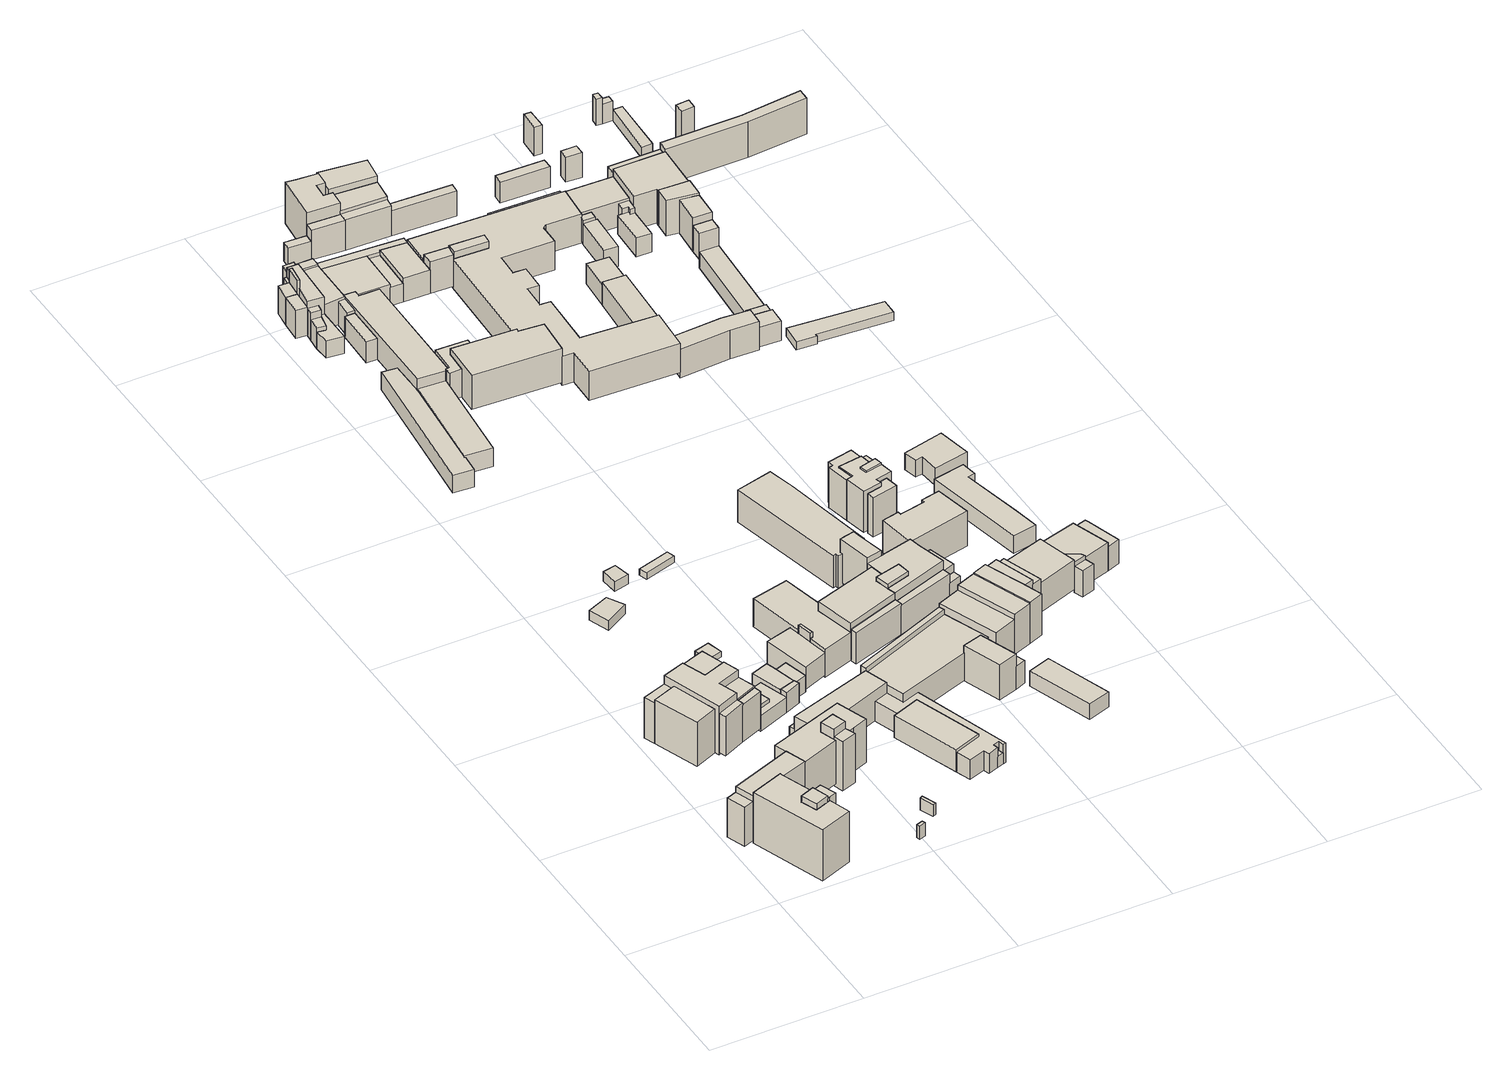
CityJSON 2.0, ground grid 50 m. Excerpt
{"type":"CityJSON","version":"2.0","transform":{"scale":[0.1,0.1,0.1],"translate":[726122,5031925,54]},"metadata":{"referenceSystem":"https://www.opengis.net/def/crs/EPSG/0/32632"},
"CityObjects":{
"building1":{"type":"Building","attributes":{"Building_category":"01","End Use":"Residential","Envelope":"1971-1980","Heating System":"Traditional Gas Boiler, Centralized, High Temp Radiator","Cooling System":"A-A split"},"geometry":[{"type":"MultiSurface","lod":"1","boundaries":[[[0,1,2,3]],[[4,0,3,5]],[[6,4,5,7]],[[1,6,7,2]],[[1,0,4,6]],[[2,7,5,3]],[[8,9,10,11]],[[12,8,11,13]],[[14,12,13,15]],[[16,14,15,17]],[[18,16,17,19]],[[20,18,19,21]],[[9,20,21,10]],[[9,8,12,14,16,18,20]],[[10,21,19,17,15,13,11]],[[22,23,24,25]],[[26,22,25,27]],[[28,26,27,29]],[[30,28,29,31]],[[32,30,31,33]],[[34,32,33,35]],[[36,34,35,37]],[[23,36,37,24]],[[23,22,26,28,30,32,34,36]],[[24,37,35,33,31,29,27,25]],[[38,39,40,41]],[[42,38,41,43]],[[44,42,43,45]],[[39,44,45,40]],[[39,38,42,44]],[[40,45,43,41]],[[46,47,45,43]],[[48,46,43,49]],[[50,48,49,51]],[[47,50,51,45]],[[47,46,48,50]],[[45,51,49,43]],[[52,53,54,55]],[[56,52,55,57]],[[58,56,57,59]],[[53,58,59,54]],[[53,52,56,58]],[[54,59,57,55]],[[60,61,62,63]],[[64,60,63,65]],[[66,64,65,67]],[[61,66,67,62]],[[61,60,64,66]],[[62,67,65,63]],[[68,69,70,71]],[[72,68,71,73]],[[74,72,73,43]],[[75,74,43,41]],[[69,75,41,70]],[[69,68,72,74,75]],[[70,41,43,73,71]],[[76,77,63,29]],[[78,76,29,79]],[[80,78,79,65]],[[77,80,65,63]],[[77,76,78,80]],[[63,65,79,29]]]}]},
"building2":{"type":"Building","attributes":{"Building_category":"01","End Use":"Residential","Envelope":"1971-1980","Heating System":"Condensing Gas Boiler, Centralized, Low Temp Radiator","Cooling System":"A-A split"},"geometry":[{"type":"MultiSurface","lod":"1","boundaries":[[[81,82,83,84]],[[85,81,84,86]],[[87,85,86,88]],[[82,87,88,83]],[[82,81,85,87]],[[83,88,86,84]]]}]},
"building3":{"type":"Building","attributes":{"Building_category":"01","End Use":"Residential","Envelope":"1971-1980","Heating System":"Oil Boiler, Centralized, High Temp Radiator","Cooling System":"A-A split"},"geometry":[{"type":"MultiSurface","lod":"1","boundaries":[[[89,90,91,92]],[[93,89,92,94]],[[95,93,94,96]],[[90,95,96,91]],[[90,89,93,95]],[[91,96,94,92]]]}]},
"building4":{"type":"Building","attributes":{"Building_category":"01","End Use":"Residential","Envelope":"1971-1980","Heating System":"Traditional Gas Boiler, Centralized, High Temp Radiator","Cooling System":"A-A split"},"geometry":[{"type":"MultiSurface","lod":"1","boundaries":[[[97,98,99,100]],[[101,97,100,102]],[[103,101,102,104]],[[98,103,104,99]],[[98,97,101,103]],[[99,104,102,100]],[[105,106,107,108]],[[109,105,108,110]],[[111,109,110,112]],[[113,111,112,114]],[[115,113,114,116]],[[117,115,116,118]],[[119,117,118,120]],[[121,119,120,122]],[[106,121,122,107]],[[106,105,109,111,113,115,117,119,121]],[[107,122,120,118,116,114,112,110,108]],[[123,124,114,125]],[[126,123,125,127]],[[128,126,127,129]],[[124,128,129,114]],[[124,123,126,128]],[[114,129,127,125]],[[130,131,132,133]],[[134,130,133,135]],[[136,134,135,137]],[[138,136,137,139]],[[140,138,139,141]],[[142,140,141,143]],[[144,142,143,145]],[[146,144,145,147]],[[131,146,147,132]],[[131,130,134,136,138,140,142,144,146]],[[132,147,145,143,141,139,137,135,133]],[[148,149,150,151]],[[152,148,151,153]],[[154,152,153,155]],[[149,154,155,150]],[[149,148,152,154]],[[150,155,153,151]],[[156,157,104,102]],[[158,156,102,159]],[[160,158,159,161]],[[157,160,161,104]],[[157,156,158,160]],[[104,161,159,102]],[[162,163,164,99]],[[165,162,99,104]],[[166,165,104,167]],[[163,166,167,164]],[[163,162,165,166]],[[164,167,104,99]],[[168,169,170,120]],[[171,168,120,118]],[[172,171,118,173]],[[169,172,173,170]],[[169,168,171,172]],[[170,173,118,120]],[[174,175,129,127]],[[176,174,127,177]],[[178,176,177,179]],[[175,178,179,129]],[[175,174,176,178]],[[129,179,177,127]],[[180,181,182,183]],[[184,180,183,185]],[[186,184,185,187]],[[181,186,187,182]],[[181,180,184,186]],[[182,187,185,183]],[[188,189,190,191]],[[192,188,191,193]],[[194,192,193,195]],[[189,194,195,190]],[[189,188,192,194]],[[190,195,193,191]],[[196,197,198,199]],[[200,196,199,201]],[[202,200,201,203]],[[204,202,203,205]],[[197,204,205,198]],[[197,196,200,202,204]],[[198,205,203,201,199]],[[206,207,205,203]],[[208,206,203,209]],[[210,208,209,211]],[[207,210,211,205]],[[207,206,208,210]],[[205,211,209,203]],[[212,213,214,104]],[[215,212,104,161]],[[216,215,161,217]],[[213,216,217,214]],[[213,212,215,216]],[[214,217,161,104]],[[218,219,220,221]],[[222,218,221,223]],[[224,222,223,225]],[[226,224,225,227]],[[219,226,227,220]],[[219,218,222,224,226]],[[220,227,225,223,221]],[[228,229,230,164]],[[231,228,164,232]],[[233,231,232,234]],[[235,233,234,236]],[[229,235,236,230]],[[229,228,231,233,235]],[[230,236,234,232,164]],[[237,238,234,232]],[[239,237,232,240]],[[241,239,240,242]],[[238,241,242,234]],[[238,237,239,241]],[[234,242,240,232]],[[243,244,245,246]],[[247,243,246,248]],[[249,247,248,250]],[[244,249,250,245]],[[244,243,247,249]],[[245,250,248,246]],[[251,252,253,254]],[[255,251,254,256]],[[257,255,256,258]],[[252,257,258,253]],[[252,251,255,257]],[[253,258,256,254]],[[259,260,261,167]],[[262,259,167,214]],[[263,262,214,264]],[[265,263,264,266]],[[267,265,266,256]],[[268,267,256,254]],[[269,268,254,253]],[[270,269,253,271]],[[272,270,271,273]],[[274,272,273,275]],[[276,274,275,155]],[[277,276,155,153]],[[278,277,153,151]],[[279,278,151,150]],[[280,279,150,281]],[[260,280,281,261]],[[260,259,262,263,265,267,268,269,270,272,274,276,277,278,279,280]],[[261,281,150,151,153,155,275,273,271,253,254,256,266,264,214,167]]]}]},
"building5":{"type":"Building","attributes":{"Building_category":"100204","End Use":"Residential","Envelope":"1971-1980","Heating System":"Condensing Gas Boiler, Centralized, Low Temp Radiator","Cooling System":"A-A split"},"geometry":[{"type":"MultiSurface","lod":"1","boundaries":[[[282,283,284,285]],[[286,282,285,287]],[[288,286,287,289]],[[283,288,289,284]],[[283,282,286,288]],[[284,289,287,285]]]}]},
"building6":{"type":"Building","attributes":{"Building_category":"01","End Use":"Residential","Envelope":"1971-1980","Heating System":"Condensing Gas Boiler, Centralized, Low Temp Radiator","Cooling System":"A-A split"},"geometry":[{"type":"MultiSurface","lod":"1","boundaries":[[[290,291,292,293]],[[294,290,293,295]],[[296,294,295,3]],[[291,296,3,292]],[[291,290,294,296]],[[292,3,295,293]],[[297,298,7,299]],[[300,297,299,10]],[[301,300,10,21]],[[302,301,21,19]],[[303,302,19,304]],[[298,303,304,7]],[[298,297,300,301,302,303]],[[7,304,19,21,10,299]],[[305,306,307,308]],[[309,305,308,310]],[[311,309,310,312]],[[313,311,312,314]],[[315,313,314,316]],[[317,315,316,318]],[[319,317,318,320]],[[321,319,320,322]],[[323,321,322,324]],[[306,323,324,307]],[[306,305,309,311,313,315,317,319,321,323]],[[307,324,322,320,318,316,314,312,310,308]],[[325,326,327,328]],[[329,325,328,330]],[[331,329,330,332]],[[333,331,332,334]],[[326,333,334,327]],[[326,325,329,331,333]],[[327,334,332,330,328]],[[335,336,295,337]],[[338,335,337,339]],[[340,338,339,5]],[[341,340,5,3]],[[336,341,3,295]],[[336,335,338,340,341]],[[295,3,5,339,337]]]}]},
"building7":{"type":"Building","attributes":{"Building_category":"01","End Use":"Residential","Envelope":"2000-2005","Heating System":"Traditional Gas Boiler, Centralized, High Temp Radiator","Cooling System":"A-A split"},"geometry":[{"type":"MultiSurface","lod":"1","boundaries":[[[342,343,344,345]],[[346,342,345,347]],[[348,346,347,349]],[[343,348,349,344]],[[343,342,346,348]],[[344,349,347,345]]]}]},
"building8":{"type":"Building","attributes":{"Building_category":"01","End Use":"Residential","Envelope":"1971-1980","Heating System":"Condensing Gas Boiler, Centralized, Low Temp Radiator","Cooling System":"A-A split"},"geometry":[{"type":"MultiSurface","lod":"1","boundaries":[[[350,351,352,353]],[[354,350,353,355]],[[356,354,355,357]],[[351,356,357,352]],[[351,350,354,356]],[[352,357,355,353]],[[358,359,360,361]],[[362,358,361,363]],[[364,362,363,365]],[[359,364,365,360]],[[359,358,362,364]],[[360,365,363,361]],[[366,362,363,367]],[[368,366,367,369]],[[364,368,369,365]],[[364,362,366,368]],[[365,369,367,363]],[[370,371,372,355]],[[373,370,355,374]],[[375,373,374,360]],[[371,375,360,372]],[[371,370,373,375]],[[372,360,374,355]],[[376,377,372,360]],[[378,376,360,365]],[[379,378,365,380]],[[377,379,380,372]],[[377,376,378,379]],[[372,380,365,360]],[[381,382,357,355]],[[383,381,355,369]],[[384,383,369,385]],[[382,384,385,357]],[[382,381,383,384]],[[357,385,369,355]],[[386,387,388,369]],[[389,386,369,390]],[[391,389,390,392]],[[387,391,392,388]],[[387,386,389,391]],[[388,392,390,369]],[[393,394,385,388]],[[395,393,388,396]],[[397,395,396,398]],[[399,397,398,400]],[[401,399,400,402]],[[394,401,402,385]],[[394,393,395,397,399,401]],[[385,402,400,398,396,388]],[[403,404,392,390]],[[405,403,390,398]],[[406,405,398,396]],[[404,406,396,392]],[[404,403,405,406]],[[392,396,398,390]]]}]},
"building9":{"type":"Building","attributes":{"Building_category":"0303","End Use":"Services","Envelope":"2005-2010","Heating System":"Condensing Gas Boiler, Centralized, Fan coil","Cooling System":"A-W chiller, Centralized, Fan coil"},"geometry":[{"type":"MultiSurface","lod":"1","boundaries":[[[407,408,409,352]],[[410,407,352,357]],[[411,410,357,412]],[[408,411,412,409]],[[408,407,410,411]],[[409,412,357,352]],[[413,414,415,409]],[[416,413,409,412]],[[417,416,412,418]],[[414,417,418,415]],[[414,413,416,417]],[[415,418,412,409]],[[419,420,421,422]],[[423,419,422,424]],[[425,423,424,426]],[[420,425,426,421]],[[420,419,423,425]],[[421,426,424,422]],[[427,428,429,430]],[[431,427,430,421]],[[432,431,421,426]],[[433,432,426,434]],[[428,433,434,429]],[[428,427,431,432,433]],[[429,434,426,421,430]],[[435,436,437,438]],[[439,435,438,440]],[[441,439,440,442]],[[443,441,442,444]],[[445,443,444,446]],[[436,445,446,437]],[[436,435,439,441,443,445]],[[437,446,444,442,440,438]],[[447,448,449,450]],[[451,447,450,452]],[[453,451,452,454]],[[455,453,454,456]],[[448,455,456,449]],[[448,447,451,453,455]],[[449,456,454,452,450]],[[457,458,459,460]],[[461,457,460,462]],[[463,461,462,464]],[[465,463,464,466]],[[458,465,466,459]],[[458,457,461,463,465]],[[459,466,464,462,460]],[[467,468,469,470]],[[471,467,470,472]],[[473,471,472,474]],[[475,473,474,462]],[[468,475,462,469]],[[468,467,471,473,475]],[[469,462,474,472,470]],[[476,477,478,479]],[[480,476,479,481]],[[482,480,481,442]],[[483,482,442,484]],[[485,483,484,486]],[[487,485,486,488]],[[489,487,488,490]],[[477,489,490,478]],[[477,476,480,482,483,485,487,489]],[[478,490,488,486,484,442,481,479]]]}]},
"building10":{"type":"Building","attributes":{"Building_category":"01","End Use":"Residential","Envelope":"1981-1990","Heating System":"Traditional Gas Boiler, Centralized, High Temp Radiator","Cooling System":"A-A split"},"geometry":[{"type":"MultiSurface","lod":"1","boundaries":[[[491,492,412,357]],[[493,491,357,385]],[[494,493,385,495]],[[492,494,495,412]],[[492,491,493,494]],[[412,495,385,357]],[[496,497,422,412]],[[498,496,412,438]],[[499,498,438,424]],[[497,499,424,422]],[[497,496,498,499]],[[422,424,438,412]],[[500,501,456,495]],[[502,500,495,503]],[[504,502,503,449]],[[501,504,449,456]],[[501,500,502,504]],[[456,449,503,495]]]}]},
"building11":{"type":"Building","attributes":{"Building_category":"01","End Use":"Residential","Envelope":"1971-1980","Heating System":"Traditional Gas Boiler, Centralized, High Temp Radiator","Cooling System":"A-A split"},"geometry":[{"type":"MultiSurface","lod":"1","boundaries":[[[505,506,507,508]],[[509,505,508,510]],[[511,509,510,512]],[[506,511,512,507]],[[506,505,509,511]],[[507,512,510,508]]]}]},
"building12":{"type":"Building","attributes":{"Building_category":"01","End Use":"Residential","Envelope":"1981-1990","Heating System":"Condensing Gas Boiler, Centralized, Low Temp Radiator","Cooling System":"A-A split"},"geometry":[{"type":"MultiSurface","lod":"1","boundaries":[[[513,514,515,516]],[[517,513,516,518]],[[519,517,518,520]],[[514,519,520,515]],[[514,513,517,519]],[[515,520,518,516]],[[521,522,520,518]],[[523,521,518,524]],[[525,523,524,526]],[[522,525,526,520]],[[522,521,523,525]],[[520,526,524,518]],[[527,528,526,524]],[[529,527,524,322]],[[530,529,322,531]],[[528,530,531,526]],[[528,527,529,530]],[[526,531,322,524]],[[532,533,534,535]],[[536,532,535,537]],[[538,536,537,539]],[[540,538,539,541]],[[542,540,541,543]],[[544,542,543,545]],[[546,544,545,547]],[[533,546,547,534]],[[533,532,536,538,540,542,544,546]],[[534,547,545,543,541,539,537,535]],[[548,549,550,551]],[[552,548,551,553]],[[554,552,553,555]],[[549,554,555,550]],[[549,548,552,554]],[[550,555,553,551]],[[556,557,558,559]],[[560,556,559,561]],[[562,560,561,563]],[[557,562,563,558]],[[557,556,560,562]],[[558,563,561,559]],[[564,565,553,566]],[[567,564,566,568]],[[569,567,568,570]],[[571,569,570,555]],[[565,571,555,553]],[[565,564,567,569,571]],[[553,555,570,568,566]],[[572,573,574,547]],[[575,572,547,570]],[[576,575,570,577]],[[578,576,577,579]],[[580,578,579,581]],[[582,580,581,583]],[[584,582,583,524]],[[585,584,524,518]],[[573,585,518,574]],[[573,572,575,576,578,580,582,584,585]],[[574,518,524,583,581,579,577,570,547]],[[586,587,577,588]],[[589,586,588,324]],[[590,589,324,322]],[[591,590,322,524]],[[592,591,524,593]],[[587,592,593,577]],[[587,586,589,590,591,592]],[[577,593,524,322,324,588]],[[594,595,581,579]],[[596,594,579,593]],[[597,596,593,583]],[[595,597,583,581]],[[595,594,596,597]],[[581,583,593,579]],[[598,599,600,601]],[[602,598,601,603]],[[604,602,603,327]],[[599,604,327,600]],[[599,598,602,604]],[[600,327,603,601]],[[605,606,563,561]],[[607,605,561,608]],[[609,607,608,610]],[[611,609,610,612]],[[613,611,612,614]],[[615,613,614,616]],[[617,615,616,618]],[[619,617,618,620]],[[621,619,620,622]],[[623,621,622,624]],[[625,623,624,626]],[[627,625,626,628]],[[606,627,628,563]],[[606,605,607,609,611,613,615,617,619,621,623,625,627]],[[563,628,626,624,622,620,618,616,614,612,610,608,561]]]}]},
"building13":{"type":"Building","attributes":{"Building_category":"01","End Use":"Residential","Envelope":"1945-1960","Heating System":"Traditional Gas Boiler, Centralized, High Temp Radiator","Cooling System":"A-A split"},"geometry":[{"type":"MultiSurface","lod":"1","boundaries":[[[629,630,631,632]],[[633,629,632,634]],[[635,633,634,636]],[[637,635,636,638]],[[630,637,638,631]],[[630,629,633,635,637]],[[631,638,636,634,632]],[[639,640,636,634]],[[641,639,634,642]],[[643,641,642,644]],[[640,643,644,636]],[[640,639,641,643]],[[636,644,642,634]],[[645,646,644,642]],[[647,645,642,100]],[[648,647,100,230]],[[646,648,230,644]],[[646,645,647,648]],[[644,230,100,642]]]}]},
"building14":{"type":"Building","attributes":{"Building_category":"01","End Use":"Residential","Envelope":"1971-1980","Heating System":"Traditional Gas Boiler, Centralized, High Temp Radiator","Cooling System":"A-A split"},"geometry":[{"type":"MultiSurface","lod":"1","boundaries":[[[649,650,516,651]],[[652,649,651,574]],[[653,652,574,518]],[[650,653,518,516]],[[650,649,652,653]],[[516,518,574,651]]]}]},
"building15":{"type":"Building","attributes":{"Building_category":"01","End Use":"Residential","Envelope":"1945-1960","Heating System":"Condensing Gas Boiler, Centralized, Low Temp Radiator","Cooling System":"A-A split"},"geometry":[{"type":"MultiSurface","lod":"1","boundaries":[[[654,655,656,657]],[[658,654,657,659]],[[660,658,659,661]],[[655,660,661,656]],[[655,654,658,660]],[[656,661,659,657]]]}]},
"building16":{"type":"Building","attributes":{"Building_category":"01","End Use":"Residential","Envelope":"1971-1980","Heating System":"Condensing Gas Boiler, Centralized, Low Temp Radiator","Cooling System":"A-A split"},"geometry":[{"type":"MultiSurface","lod":"1","boundaries":[[[662,663,507,512]],[[664,662,512,665]],[[666,664,665,659]],[[663,666,659,507]],[[663,662,664,666]],[[507,659,665,512]],[[667,668,661,659]],[[669,667,659,665]],[[670,669,665,671]],[[668,670,671,661]],[[668,667,669,670]],[[661,671,665,659]],[[672,673,674,661]],[[675,672,661,671]],[[676,675,671,677]],[[673,676,677,674]],[[673,672,675,676]],[[674,677,671,661]],[[678,679,680,681]],[[682,678,681,657]],[[683,682,657,656]],[[679,683,656,680]],[[679,678,682,683]],[[680,656,657,681]],[[684,685,686,687]],[[688,684,687,507]],[[689,688,507,659]],[[690,689,659,691]],[[692,690,691,693]],[[694,692,693,695]],[[696,694,695,697]],[[698,696,697,699]],[[685,698,699,686]],[[685,684,688,689,690,692,694,696,698]],[[686,699,697,695,693,691,659,507,687]]]}]},
"building17":{"type":"Building","attributes":{"Building_category":"01","End Use":"Residential","Envelope":"1981-1990","Heating System":"Condensing Gas Boiler, Centralized, Low Temp Radiator","Cooling System":"A-A split"},"geometry":[{"type":"MultiSurface","lod":"1","boundaries":[[[700,701,702,703]],[[704,700,703,705]],[[706,704,705,707]],[[701,706,707,702]],[[701,700,704,706]],[[702,707,705,703]],[[708,709,707,705]],[[710,708,705,632]],[[711,710,632,631]],[[709,711,631,707]],[[709,708,710,711]],[[707,631,632,705]]]}]},
"building18":{"type":"Building","attributes":{"Building_category":"01","End Use":"Residential","Envelope":"1971-1980","Heating System":"Traditional Gas Boiler, Centralized, High Temp Radiator","Cooling System":"A-A split"},"geometry":[{"type":"MultiSurface","lod":"1","boundaries":[[[712,713,714,715]],[[716,712,715,717]],[[718,716,717,719]],[[713,718,719,714]],[[713,712,716,718]],[[714,719,717,715]],[[720,721,722,723]],[[724,720,723,725]],[[726,724,725,727]],[[728,726,727,729]],[[730,728,729,731]],[[721,730,731,722]],[[721,720,724,726,728,730]],[[722,731,729,727,725,723]],[[732,733,734,735]],[[736,732,735,737]],[[738,736,737,739]],[[740,738,739,741]],[[742,740,741,743]],[[744,742,743,745]],[[746,744,745,747]],[[733,746,747,734]],[[733,732,736,738,740,742,744,746]],[[734,747,745,743,741,739,737,735]],[[748,749,715,750]],[[751,748,750,734]],[[752,751,734,753]],[[749,752,753,715]],[[749,748,751,752]],[[715,753,734,750]],[[754,755,753,734]],[[756,754,734,747]],[[757,756,747,745]],[[758,757,745,743]],[[759,758,743,760]],[[761,759,760,762]],[[763,761,762,764]],[[765,763,764,766]],[[767,765,766,714]],[[768,767,714,719]],[[769,768,719,717]],[[755,769,717,753]],[[755,754,756,757,758,759,761,763,765,767,768,769]],[[753,717,719,714,766,764,762,760,743,745,747,734]]]}]},
"building19":{"type":"Building","attributes":{"Building_category":"01","End Use":"Residential","Envelope":"1971-1980","Heating System":"Condensing Gas Boiler, Centralized, Low Temp Radiator","Cooling System":"A-A split"},"geometry":[{"type":"MultiSurface","lod":"1","boundaries":[[[770,771,772,773]],[[774,770,773,775]],[[776,774,775,777]],[[771,776,777,772]],[[771,770,774,776]],[[772,777,775,773]],[[778,779,780,781]],[[782,778,781,783]],[[784,782,783,785]],[[779,784,785,780]],[[779,778,782,784]],[[780,785,783,781]],[[786,787,788,789]],[[790,786,789,791]],[[792,790,791,793]],[[794,792,793,795]],[[796,794,795,797]],[[798,796,797,799]],[[800,798,799,801]],[[802,800,801,803]],[[804,802,803,805]],[[806,804,805,807]],[[808,806,807,809]],[[810,808,809,811]],[[812,810,811,813]],[[814,812,813,815]],[[816,814,815,817]],[[818,816,817,819]],[[820,818,819,821]],[[822,820,821,823]],[[824,822,823,825]],[[826,824,825,827]],[[828,826,827,829]],[[830,828,829,831]],[[832,830,831,833]],[[834,832,833,835]],[[836,834,835,837]],[[787,836,837,788]],[[787,786,790,792,794,796,798,800,802,804,806,808,810,812,814,816,818,820,822,824,826,828,830,832,834,836]],[[788,837,835,833,831,829,827,825,823,821,819,817,815,813,811,809,807,805,803,801,799,797,795,793,791,789]],[[838,839,840,777]],[[841,838,777,781]],[[842,841,781,843]],[[839,842,843,840]],[[839,838,841,842]],[[840,843,781,777]],[[844,845,478,490]],[[846,844,490,847]],[[848,846,847,849]],[[850,848,849,851]],[[852,850,851,853]],[[854,852,853,855]],[[845,854,855,478]],[[845,844,846,848,850,852,854]],[[478,855,853,851,849,847,490]],[[856,857,858,429]],[[859,856,429,434]],[[860,859,434,861]],[[857,860,861,858]],[[857,856,859,860]],[[858,861,434,429]],[[862,863,864,865]],[[866,862,865,867]],[[868,866,867,858]],[[863,868,858,864]],[[863,862,866,868]],[[864,858,867,865]],[[869,870,871,872]],[[873,869,872,874]],[[875,873,874,876]],[[877,875,876,878]],[[879,877,878,880]],[[870,879,880,871]],[[870,869,873,875,877,879]],[[871,880,878,876,874,872]]]}]},
"building20":{"type":"Building","attributes":{"Building_category":"01","End Use":"Residential","Envelope":"1971-1980","Heating System":"Condensing Gas Boiler, Centralized, Low Temp Radiator","Cooling System":"A-A split"},"geometry":[{"type":"MultiSurface","lod":"1","boundaries":[[[881,882,883,884]],[[885,881,884,703]],[[886,885,703,702]],[[887,886,702,888]],[[882,887,888,883]],[[882,881,885,886,887]],[[883,888,702,703,884]],[[889,890,891,892]],[[893,889,892,883]],[[894,893,883,888]],[[890,894,888,891]],[[890,889,893,894]],[[891,888,883,892]]]}]},
"building21":{"type":"Building","attributes":{"Building_category":"01","End Use":"Residential","Envelope":"1971-1980","Heating System":"Traditional Gas Boiler, Centralized, High Temp Radiator","Cooling System":"A-A split"},"geometry":[{"type":"MultiSurface","lod":"1","boundaries":[[[895,896,897,898]],[[899,895,898,900]],[[901,899,900,902]],[[896,901,902,897]],[[896,895,899,901]],[[897,902,900,898]],[[903,904,902,900]],[[905,903,900,906]],[[907,905,906,908]],[[904,907,908,902]],[[904,903,905,907]],[[902,908,906,900]]]}]},
"building22":{"type":"Building","attributes":{"Building_category":"01","End Use":"Residential","Envelope":"1945-1960","Heating System":"Traditional Gas Boiler, Centralized, High Temp Radiator","Cooling System":"A-A split"},"geometry":[{"type":"MultiSurface","lod":"1","boundaries":[[[909,910,911,912]],[[913,909,912,914]],[[915,913,914,916]],[[917,915,916,918]],[[919,917,918,920]],[[921,919,920,922]],[[910,921,922,911]],[[910,909,913,915,917,919,921]],[[911,922,920,918,916,914,912]]]}]},
"building23":{"type":"Building","attributes":{"Building_category":"01","End Use":"Services","Envelope":"2005-2010","Heating System":"Condensing Gas Boiler, Centralized, Fan coil","Cooling System":"A-W chiller, Centralized, Fan coil"},"geometry":[{"type":"MultiSurface","lod":"1","boundaries":[[[923,924,925,926]],[[927,923,926,928]],[[929,927,928,930]],[[931,929,930,932]],[[933,931,932,934]],[[924,933,934,925]],[[924,923,927,929,931,933]],[[925,934,932,930,928,926]],[[935,936,937,938]],[[939,935,938,940]],[[941,939,940,934]],[[936,941,934,937]],[[936,935,939,941]],[[937,934,940,938]],[[942,943,944,945]],[[946,942,945,926]],[[947,946,926,925]],[[948,947,925,949]],[[943,948,949,944]],[[943,942,946,947,948]],[[944,949,925,926,945]]]}]},
"building24":{"type":"Building","attributes":{"Building_category":"01","End Use":"Residential","Envelope":"1981-1990","Heating System":"Condensing Gas Boiler, Centralized, Low Temp Radiator","Cooling System":"A-A split"},"geometry":[{"type":"MultiSurface","lod":"1","boundaries":[[[950,951,952,953]],[[954,950,953,955]],[[956,954,955,957]],[[958,956,957,959]],[[960,958,959,961]],[[951,960,961,952]],[[951,950,954,956,958,960]],[[952,961,959,957,955,953]]]}]},
"building25":{"type":"Building","attributes":{"Building_category":"01","End Use":"Residential","Envelope":"2000-2005","Heating System":"Condensing Gas Boiler, Centralized, Low Temp Radiator","Cooling System":"A-A split"},"geometry":[{"type":"MultiSurface","lod":"1","boundaries":[[[962,963,964,965]],[[966,962,965,967]],[[968,966,967,969]],[[963,968,969,964]],[[963,962,966,968]],[[964,969,967,965]]]}]},
"building26":{"type":"Building","attributes":{"Building_category":"01","End Use":"Residential","Envelope":"1945-1960","Heating System":"Traditional Gas Boiler, Centralized, High Temp Radiator","Cooling System":"A-A split"},"geometry":[{"type":"MultiSurface","lod":"1","boundaries":[[[970,971,972,973]],[[974,970,973,975]],[[976,974,975,977]],[[971,976,977,972]],[[971,970,974,976]],[[972,977,975,973]],[[978,979,980,981]],[[982,978,981,983]],[[984,982,983,985]],[[979,984,985,980]],[[979,978,982,984]],[[980,985,983,981]]]}]},
"building27":{"type":"Building","attributes":{"Building_category":"01","End Use":"Residential","Envelope":"1945-1960","Heating System":"Oil Boiler, Centralized, High Temp Radiator","Cooling System":"A-A split"},"geometry":[{"type":"MultiSurface","lod":"1","boundaries":[[[986,987,988,989]],[[990,986,989,991]],[[992,990,991,993]],[[994,992,993,995]],[[996,994,995,997]],[[998,996,997,999]],[[987,998,999,988]],[[987,986,990,992,994,996,998]],[[988,999,997,995,993,991,989]]]}]},
"building28":{"type":"Building","attributes":{"Building_category":"01","End Use":"Residential","Envelope":"1971-1980","Heating System":"Condensing Gas Boiler, Centralized, Low Temp Radiator","Cooling System":"A-A split"},"geometry":[{"type":"MultiSurface","lod":"1","boundaries":[[[1000,1001,1002,1003]],[[1004,1000,1003,1005]],[[1006,1004,1005,840]],[[1001,1006,840,1002]],[[1001,1000,1004,1006]],[[1002,840,1005,1003]],[[1007,1008,1009,1010]],[[1011,1007,1010,1012]],[[1013,1011,1012,1003]],[[1014,1013,1003,1002]],[[1015,1014,1002,1016]],[[1008,1015,1016,1009]],[[1008,1007,1011,1013,1014,1015]],[[1009,1016,1002,1003,1012,1010]],[[1017,1018,1002,840]],[[1019,1017,840,1020]],[[1021,1019,1020,1022]],[[1023,1021,1022,1024]],[[1025,1023,1024,1026]],[[1018,1025,1026,1002]],[[1018,1017,1019,1021,1023,1025]],[[1002,1026,1024,1022,1020,840]],[[1027,1028,843,1029]],[[1030,1027,1029,1031]],[[1032,1030,1031,1033]],[[1034,1032,1033,1035]],[[1036,1034,1035,1037]],[[1028,1036,1037,843]],[[1028,1027,1030,1032,1034,1036]],[[843,1037,1035,1033,1031,1029]],[[1038,1039,785,783]],[[1040,1038,783,1041]],[[1042,1040,1041,1043]],[[1044,1042,1043,1045]],[[1039,1044,1045,785]],[[1039,1038,1040,1042,1044]],[[785,1045,1043,1041,783]],[[1046,1047,1031,1048]],[[1049,1046,1048,1050]],[[1051,1049,1050,1052]],[[1053,1051,1052,1037]],[[1054,1053,1037,1035]],[[1055,1054,1035,1033]],[[1047,1055,1033,1031]],[[1047,1046,1049,1051,1053,1054,1055]],[[1031,1033,1035,1037,1052,1050,1048]],[[1056,1057,1058,1059]],[[1060,1056,1059,1061]],[[1062,1060,1061,1063]],[[1057,1062,1063,1058]],[[1057,1056,1060,1062]],[[1058,1063,1061,1059]],[[1064,1065,1066,1067]],[[1068,1064,1067,1069]],[[1070,1068,1069,1071]],[[1065,1070,1071,1066]],[[1065,1064,1068,1070]],[[1066,1071,1069,1067]],[[1072,1073,1074,1075]],[[1076,1072,1075,1059]],[[1077,1076,1059,1058]],[[1073,1077,1058,1074]],[[1073,1072,1076,1077]],[[1074,1058,1059,1075]],[[1078,1079,1071,1069]],[[1080,1078,1069,1081]],[[1082,1080,1081,1083]],[[1079,1082,1083,1071]],[[1079,1078,1080,1082]],[[1071,1083,1081,1069]],[[1084,1085,1026,1024]],[[1086,1084,1024,1087]],[[1088,1086,1087,1074]],[[1085,1088,1074,1026]],[[1085,1084,1086,1088]],[[1026,1074,1087,1024]],[[1089,1090,1091,1092]],[[1093,1089,1092,1094]],[[1095,1093,1094,1096]],[[1097,1095,1096,1098]],[[1090,1097,1098,1091]],[[1090,1089,1093,1095,1097]],[[1091,1098,1096,1094,1092]]]}]},
"building29":{"type":"Building","attributes":{"Building_category":"01","End Use":"Residential","Envelope":"1971-1980","Heating System":"Condensing Gas Boiler, Centralized, Low Temp Radiator","Cooling System":"A-A split"},"geometry":[{"type":"MultiSurface","lod":"1","boundaries":[[[1099,1100,1101,1102]],[[1103,1099,1102,1104]],[[1105,1103,1104,1106]],[[1100,1105,1106,1101]],[[1100,1099,1103,1105]],[[1101,1106,1104,1102]],[[1107,1108,1109,1110]],[[1111,1107,1110,1112]],[[1113,1111,1112,1114]],[[1108,1113,1114,1109]],[[1108,1107,1111,1113]],[[1109,1114,1112,1110]],[[1115,1116,1117,1109]],[[1118,1115,1109,1114]],[[1119,1118,1114,1120]],[[1116,1119,1120,1117]],[[1116,1115,1118,1119]],[[1117,1120,1114,1109]],[[1121,1122,1123,1124]],[[1125,1121,1124,1120]],[[1126,1125,1120,1127]],[[1122,1126,1127,1123]],[[1122,1121,1125,1126]],[[1123,1127,1120,1124]]]}]}
},
"vertices":[
[471,767,101],[477,750,101],[477,750,30],[471,767,30],[418,750,101],[418,750,30],[425,727,101],[425,727,30],[343,813,97],[345,807,97],[345,807,30],[343,813,30],[303,795,97],[303,795,30],[311,769,97],[311,769,30],[293,763,97],[293,763,30],[311,710,97],[311,710,30],[370,732,97],[370,732,30],[197,794,205],[273,821,205],[273,821,30],[197,794,30],[168,873,205],[168,873,30],[94,847,205],[94,847,30],[162,647,205],[162,647,30],[236,678,205],[236,678,30],[214,741,205],[214,741,30],[291,768,205],[291,768,30],[311,710,174],[318,687,174],[318,687,40],[311,710,40],[236,678,174],[236,678,40],[244,656,174],[244,656,40],[236,678,181],[244,656,181],[162,647,181],[162,647,40],[170,624,181],[170,624,40],[246,900,200],[273,821,200],[273,821,40],[246,900,40],[168,873,200],[168,873,40],[197,794,200],[197,794,40],[106,811,188],[156,663,188],[156,663,30],[106,811,30],[27,782,188],[27,782,30],[82,632,188],[82,632,30],[291,768,180],[293,763,180],[293,763,40],[291,768,40],[214,741,180],[214,741,40],[236,678,180],[311,710,180],[94,847,176],[106,811,176],[14,819,176],[14,819,30],[27,782,176],
[217,1412,55],[248,1357,55],[248,1357,20],[217,1412,20],[145,1382,55],[145,1382,20],[171,1313,55],[171,1313,20],
[371,1093,50],[386,1041,50],[386,1041,30],[371,1093,30],[321,1079,50],[321,1079,30],[336,1027,50],[336,1027,30],
[967,817,145],[974,799,145],[974,799,30],[967,817,30],[642,688,145],[642,688,30],[648,669,145],[648,669,30],[511,416,187],[460,397,187],[460,397,30],[511,416,30],[474,520,187],[474,520,30],[224,434,187],[224,434,30],[264,325,187],[264,325,30],[388,371,187],[388,371,30],[369,426,187],[369,426,30],[417,443,187],[417,443,30],[436,388,187],[436,388,30],[239,393,189],[264,325,189],[239,393,30],[35,318,189],[35,318,30],[57,256,189],[57,256,30],[167,296,202],[168,291,202],[168,291,20],[166,296,20],[57,256,202],[57,256,20],[146,9,202],[146,9,20],[255,49,202],[255,49,20],[231,120,202],[231,120,20],[176,99,202],[176,99,20],[156,152,202],[156,152,20],[211,173,202],[211,173,20],[844,241,69],[849,223,69],[849,223,30],[844,241,30],[823,234,69],[823,234,30],[828,217,69],[828,217,30],[642,688,93],[648,669,93],[362,597,93],[362,597,30],[368,581,93],[368,581,30],[974,799,129],[1033,647,129],[1033,647,30],[648,669,129],[694,531,129],[694,531,30],[417,443,221],[433,397,221],[433,397,30],[369,426,221],[385,379,221],[385,379,30],[35,318,170],[57,256,170],[0,305,170],[0,305,30],[23,244,170],[23,244,30],[550,157,72],[568,111,72],[568,111,30],[550,157,30],[540,152,72],[540,152,30],[557,106,72],[557,106,30],[498,62,67],[501,51,67],[501,51,20],[498,62,20],[476,55,67],[476,55,20],[480,43,67],[480,43,20],[254,129,214],[231,120,214],[231,120,30],[254,129,30],[234,182,214],[234,182,30],[203,170,214],[203,170,30],[222,116,214],[222,116,30],[203,170,224],[222,116,224],[156,152,224],[156,152,30],[176,99,224],[176,99,30],[648,669,137],[674,591,137],[674,591,30],[368,581,137],[401,491,137],[401,491,30],[433,397,196],[436,388,196],[436,388,20],[433,397,20],[385,379,196],[385,379,20],[396,346,196],[396,346,20],[446,363,196],[446,363,20],[1033,647,112],[1044,620,112],[1044,620,30],[1001,634,112],[1001,634,30],[1047,508,112],[1047,508,30],[1082,521,112],[1082,521,30],[1001,634,156],[1047,508,156],[936,615,156],[936,615,30],[982,486,156],[982,486,30],[1162,527,85],[1237,309,85],[1237,309,30],[1162,527,30],[1088,502,85],[1088,502,30],[1163,285,85],[1163,285,30],[805,289,109],[715,256,109],[715,256,30],[805,289,30],[728,513,109],[728,513,30],[636,479,109],[636,479,30],[694,531,101],[752,551,101],[752,551,30],[674,591,101],[625,573,101],[625,573,30],[655,486,101],[655,486,30],[728,513,101],[805,289,101],[715,256,101],[732,205,101],[732,205,30],[786,223,101],[786,223,30],[792,204,101],[792,204,30],[828,217,101],[823,234,101],[844,241,101],[849,223,101],[858,226,101],[858,226,30],
[311,1530,54],[323,1475,54],[323,1475,20],[311,1530,20],[267,1521,54],[267,1521,20],[273,1463,54],[273,1463,20],
[496,863,90],[517,784,90],[517,784,30],[496,863,30],[450,846,90],[450,846,30],[471,767,90],[393,823,85],[425,727,85],[393,823,30],[345,807,85],[370,732,85],[311,710,85],[318,687,85],[318,687,30],[655,1148,131],[691,988,131],[691,988,30],[655,1148,30],[533,1120,131],[533,1120,30],[575,932,131],[575,932,30],[584,933,131],[584,933,30],[595,883,131],[595,883,30],[585,881,131],[585,881,30],[599,816,131],[599,816,30],[700,850,131],[700,850,30],[667,982,131],[667,982,30],[568,966,119],[575,932,119],[575,932,40],[568,966,40],[479,942,119],[479,942,40],[517,784,119],[517,784,40],[599,816,119],[599,816,40],[441,875,99],[450,846,99],[441,875,30],[383,854,99],[383,854,30],[418,750,99],[471,767,99],
[471,1515,53],[479,1488,53],[479,1488,30],[471,1515,30],[364,1484,53],[364,1484,30],[372,1457,53],[372,1457,30],
[99,3104,136],[135,3103,136],[135,3103,30],[99,3104,30],[96,3074,136],[96,3074,30],[133,3073,136],[133,3073,30],[47,3036,130],[82,3034,130],[82,3034,30],[47,3036,30],[41,2979,130],[41,2979,30],[77,2976,130],[77,2976,30],[36,2911,130],[36,2911,30],[72,2908,130],[72,2908,30],[96,3074,117],[91,3033,117],[91,3033,30],[86,3074,117],[86,3074,30],[82,3034,117],[82,3034,179],[91,3033,179],[77,2976,179],[84,2975,179],[84,2975,30],[96,3074,151],[133,3073,151],[72,2908,151],[124,2904,151],[124,2904,30],[72,2908,128],[105,2905,128],[105,2905,30],[69,2883,128],[69,2883,30],[101,2881,128],[101,2881,30],[105,2905,91],[124,2904,91],[93,2835,91],[93,2835,30],[65,2840,91],[65,2840,30],[69,2791,91],[69,2791,30],[124,2785,91],[124,2785,30],[69,2883,105],[101,2881,105],[65,2840,105],[93,2835,105],
[135,3103,127],[196,3102,127],[196,3102,30],[133,3073,127],[196,3072,127],[196,3072,30],[196,3102,106],[481,3084,106],[481,3084,30],[196,3072,106],[479,3053,106],[479,3053,30],[348,3062,96],[389,3059,96],[389,3059,30],[348,3062,30],[344,2914,96],[344,2914,30],[384,2912,96],[384,2912,30],[474,3053,114],[471,2949,114],[471,2949,30],[474,3053,30],[389,3059,114],[384,2912,114],[470,2909,114],[470,2909,30],[194,2919,121],[232,2918,121],[232,2918,30],[194,2919,30],[191,2478,121],[191,2478,30],[291,2472,121],[291,2472,30],[298,2895,121],[298,2895,30],[232,2896,121],[232,2896,30],[161,2849,105],[169,2849,105],[169,2849,30],[161,2849,30],[157,2716,105],[157,2716,30],[192,2716,105],[192,2716,30],[193,2849,105],[193,2849,30],[280,2478,87],[280,2471,87],[280,2471,20],[280,2478,20],[191,2478,87],[191,2478,20],[159,2142,87],[159,2142,20],[248,2134,87],[248,2134,20],[141,2600,82],[191,2595,82],[191,2595,20],[141,2600,20],[89,2083,82],[89,2083,20],[156,2078,82],[156,2078,20],[191,2478,82],[398,2558,130],[398,2518,130],[398,2518,30],[398,2558,30],[295,2561,130],[295,2561,30],[291,2472,130],[280,2471,130],[280,2471,30],[279,2448,130],[279,2448,30],[318,2448,130],[318,2448,30],[322,2522,130],[322,2522,30],
[133,3073,122],[196,3072,122],[124,2904,122],[194,2910,122],[194,2910,30],[196,3072,107],[348,3062,107],[194,2919,107],[344,2914,107],[194,2910,115],[193,2849,115],[171,2910,115],[171,2910,30],[169,2849,115],
[179,3241,97],[250,3237,97],[250,3237,30],[179,3241,30],[177,3212,97],[177,3212,30],[248,3207,97],[248,3207,30],
[1111,992,98],[1118,967,98],[1118,967,30],[1111,992,30],[1068,977,98],[1068,977,30],[1075,950,98],[1075,950,30],[1068,977,133],[1075,950,133],[877,911,133],[877,911,30],[884,887,133],[884,887,30],[877,911,141],[884,887,141],[700,850,141],[706,829,141],[706,829,30],[1218,1275,155],[1244,1155,155],[1244,1155,30],[1218,1275,30],[1155,1262,155],[1155,1262,30],[1158,1251,155],[1158,1251,30],[1072,1234,155],[1072,1234,30],[1070,1245,155],[1070,1245,30],[1013,1233,155],[1013,1233,30],[1034,1108,155],[1034,1108,30],[915,1183,166],[935,1083,166],[935,1083,30],[915,1183,30],[902,1180,166],[902,1180,30],[925,1081,166],[925,1081,30],[893,1618,85],[910,1528,85],[910,1528,20],[893,1618,20],[854,1605,85],[854,1605,20],[876,1521,85],[876,1521,20],[899,1196,183],[902,1180,183],[899,1196,30],[849,1184,183],[849,1184,30],[873,1069,184],[873,1069,30],[925,1081,183],[1034,1108,165],[1042,1070,165],[1042,1070,30],[873,1069,165],[888,994,165],[888,994,30],[941,1007,165],[941,1007,30],[949,964,165],[949,964,30],[868,940,165],[868,940,30],[877,911,165],[1068,977,165],[877,1050,164],[888,994,164],[877,1050,30],[667,982,164],[700,850,164],[877,911,164],[857,986,164],[857,986,30],[941,1007,179],[949,964,179],[857,986,179],[868,940,179],[595,883,149],[585,881,149],[585,881,40],[595,883,40],[584,933,149],[584,933,40],[575,932,149],[854,1605,136],[876,1521,136],[732,1576,136],[732,1576,20],[823,1179,136],[823,1179,20],[834,1182,136],[834,1182,20],[836,1171,136],[836,1171,20],[851,1174,136],[851,1174,20],[849,1184,136],[849,1184,20],[899,1196,136],[899,1196,20],[893,1241,136],[893,1241,20],[916,1246,136],[916,1246,20],[925,1203,136],[925,1203,20],[939,1206,136],[939,1206,20],
[1157,890,177],[1207,761,177],[1207,761,30],[1157,890,30],[1109,872,177],[1109,872,30],[1184,674,177],[1184,674,30],[1232,693,177],[1232,693,30],[1109,872,174],[1184,674,174],[1044,847,174],[1044,847,30],[1120,650,174],[1120,650,30],[1044,847,157],[1120,650,157],[967,817,157],[1044,620,157],
[1085,1082,126],[1111,992,126],[1085,1082,30],[1042,1070,126],[1068,977,126],
[362,3309,149],[513,3298,149],[513,3298,30],[362,3309,30],[357,3232,149],[357,3232,30],[505,3227,149],[505,3227,30],
[248,3207,137],[250,3237,137],[355,3200,137],[355,3200,30],[357,3232,137],[357,3232,139],[505,3227,139],[355,3200,139],[501,3194,139],[501,3194,30],[505,3227,120],[711,3218,120],[711,3218,30],[501,3194,120],[709,3187,120],[709,3187,30],[369,3394,172],[523,3376,172],[523,3376,30],[369,3394,30],[362,3309,172],[513,3298,172],[266,3391,178],[298,3387,178],[298,3387,30],[266,3391,30],[250,3237,178],[357,3232,178],[361,3284,178],[361,3284,30],[331,3286,178],[331,3286,30],[335,3336,178],[335,3336,30],[364,3334,178],[364,3334,30],[368,3382,178],[368,3382,30],
[1233,919,150],[1279,786,150],[1279,786,30],[1233,919,30],[1202,907,150],[1202,907,30],[1247,775,150],[1247,775,30],[1202,907,166],[1247,775,166],[1157,890,166],[1207,761,166],
[1109,1452,192],[1115,1426,192],[1115,1426,40],[1109,1452,40],[1053,1438,192],[1053,1438,40],[1059,1414,192],[1059,1414,40],[1106,1379,172],[1115,1336,172],[1115,1336,30],[1106,1379,30],[1069,1371,172],[1069,1371,30],[1074,1353,172],[1074,1353,30],[1025,1342,172],[1025,1342,30],[1030,1318,172],[1030,1318,30],[1074,1529,183],[1083,1486,183],[1083,1486,40],[1074,1529,40],[990,1511,183],[990,1511,40],[994,1492,183],[994,1492,40],[979,1488,183],[979,1488,40],[995,1412,183],[995,1412,40],[1017,1417,183],[1017,1417,40],[1004,1475,183],[1004,1475,40],[1101,1489,181],[1109,1452,181],[1101,1489,40],[1083,1486,181],[1090,1448,181],[1090,1448,40],[1083,1486,187],[1090,1448,187],[1004,1475,187],[1017,1417,187],[995,1412,187],[1011,1339,187],[1011,1339,40],[1074,1353,187],[1074,1353,40],[1069,1371,187],[1069,1371,40],[1124,1383,187],[1124,1383,40],[1115,1426,187],[1059,1414,187],[1053,1438,187],
[748,3076,100],[976,3068,100],[976,3068,30],[748,3076,30],[746,3040,100],[746,3040,30],[975,3034,100],[975,3034,30],[966,2926,113],[1000,2925,113],[1000,2925,30],[966,2926,30],[959,2902,113],[959,2902,30],[999,2901,113],[999,2901,30],[474,3053,124],[479,3053,124],[479,3053,20],[474,3053,20],[471,2949,124],[471,2949,20],[662,2940,124],[662,2940,20],[659,2907,124],[659,2907,20],[545,2912,124],[545,2912,20],[530,2500,124],[530,2500,20],[610,2493,124],[610,2493,20],[600,2369,124],[600,2369,20],[637,2367,124],[637,2367,20],[634,2270,124],[634,2270,20],[923,2260,124],[923,2260,20],[933,2405,124],[933,2405,20],[685,2421,124],[685,2421,20],[694,2607,124],[694,2607,20],[660,2609,124],[660,2609,20],[664,2690,124],[664,2690,20],[701,2688,124],[701,2688,20],[705,2773,124],[705,2773,20],[664,2775,124],[664,2775,20],[668,2851,124],[668,2851,20],[838,2846,124],[838,2846,20],[839,2913,124],[839,2913,20],[851,2923,124],[851,2923,20],[965,2918,124],[965,2918,20],[975,3034,124],[975,3034,20],[975,3034,122],[1128,3029,122],[1128,3029,30],[966,2926,122],[1120,2921,122],[1120,2921,30],[322,2522,152],[398,2518,152],[315,2384,152],[315,2384,30],[600,2369,152],[600,2369,30],[610,2493,152],[610,2493,30],[530,2500,152],[530,2500,30],[531,2511,152],[531,2511,30],[471,2949,143],[549,2945,143],[549,2945,30],[470,2909,143],[544,2907,143],[544,2907,30],[659,2907,148],[549,2912,148],[549,2912,30],[659,2907,30],[662,2940,148],[662,2940,30],[549,2945,148],[1093,2332,102],[1185,2325,102],[1185,2325,0],[1093,2332,0],[928,2324,102],[928,2324,0],[923,2260,102],[923,2260,0],[1088,2270,102],[1088,2270,0],[1181,2266,102],[1181,2266,0],
[1376,964,136],[1398,886,136],[1398,886,30],[1376,964,30],[1233,919,136],[1279,786,136],[1413,832,136],[1413,832,30],[1449,857,127],[1456,845,127],[1456,845,30],[1449,857,30],[1398,886,127],[1413,832,127],
[880,2736,102],[952,2732,102],[952,2732,30],[880,2736,30],[872,2627,102],[872,2627,30],[946,2623,102],[946,2623,30],[872,2627,114],[946,2623,114],[856,2413,114],[856,2413,30],[933,2405,114],[933,2405,30],
[1361,1362,93],[1405,1160,93],[1405,1160,30],[1361,1362,30],[1385,1366,93],[1385,1366,30],[1376,1419,93],[1376,1419,30],[1271,1399,93],[1271,1399,30],[1343,1061,93],[1343,1061,30],[1422,1075,93],[1422,1075,30],
[1502,999,121],[1545,873,121],[1545,873,20],[1502,999,20],[1376,964,121],[1376,964,20],[1398,886,121],[1398,886,20],[1449,857,121],[1449,857,20],[1456,845,121],[1456,845,20],[1423,801,114],[1413,832,114],[1413,832,20],[1423,801,20],[1466,814,114],[1466,814,20],[1456,845,114],[1548,1012,106],[1552,1002,106],[1552,1002,20],[1548,1012,20],[1502,999,106],[1545,873,106],[1588,887,106],[1588,887,20],
[1416,1467,90],[1299,1443,90],[1299,1443,30],[1416,1467,30],[1393,1580,90],[1393,1580,30],[1259,1549,90],[1259,1549,30],[1269,1503,90],[1269,1503,30],[1292,1508,90],[1292,1508,30],
[847,3213,105],[1004,3209,105],[1004,3209,30],[847,3213,30],[845,3179,105],[845,3179,30],[1004,3175,105],[1004,3175,30],
[1056,3208,119],[1107,3207,119],[1107,3207,30],[1056,3208,30],[1055,3174,119],[1055,3174,30],[1106,3172,119],[1106,3172,30],[1038,3392,132],[1061,3391,132],[1061,3391,30],[1038,3392,30],[1035,3323,132],[1035,3323,30],[1060,3322,132],[1060,3322,30],
[1266,2262,49],[1438,2247,49],[1438,2247,20],[1266,2262,20],[1260,2192,49],[1260,2192,20],[1326,2188,49],[1326,2188,20],[1326,2195,49],[1326,2195,20],[1569,2179,49],[1569,2179,20],[1571,2235,49],[1571,2235,20],
[1298,3061,135],[1296,3027,135],[1296,3027,30],[1298,3061,30],[1129,3062,135],[1129,3062,30],[1128,3029,135],[1762,3080,158],[1761,3041,158],[1761,3041,30],[1762,3080,30],[1563,3061,158],[1563,3061,30],[1298,3061,158],[1296,3027,158],[1562,3025,158],[1562,3025,30],[1128,3029,150],[1296,3027,150],[1118,2889,150],[1118,2889,30],[1190,2886,150],[1190,2886,30],[1189,2873,150],[1189,2873,30],[1287,2868,150],[1287,2868,30],[1085,2922,114],[1120,2921,114],[1085,2922,30],[1084,2894,114],[1084,2894,30],[1103,2894,114],[1103,2894,30],[1103,2882,114],[1103,2882,30],[1117,2882,114],[1117,2882,30],[959,2902,103],[999,2901,103],[952,2763,103],[952,2763,30],[998,2761,103],[998,2761,30],[1006,2901,103],[1006,2901,30],[1069,2894,97],[1084,2894,97],[1069,2894,30],[1064,2776,97],[1064,2776,30],[1113,2774,97],[1113,2774,30],[1117,2882,97],[1103,2882,97],[1103,2894,97],[1217,2721,123],[1278,2719,123],[1278,2719,30],[1217,2721,30],[1215,2679,123],[1215,2679,30],[1276,2677,123],[1276,2677,30],[1215,2679,59],[1276,2677,59],[1276,2677,0],[1215,2679,0],[1193,2365,59],[1193,2365,0],[1256,2361,59],[1256,2361,0],[1224,2815,150],[1283,2805,150],[1283,2805,30],[1224,2815,30],[1217,2721,150],[1278,2719,150],[1193,2365,70],[1256,2361,70],[1191,2324,70],[1191,2324,0],[1254,2320,70],[1254,2320,0],[1189,2873,158],[1287,2868,158],[1185,2819,158],[1185,2819,30],[1283,2805,158],[1185,2325,81],[1191,2324,81],[1191,2324,10],[1185,2325,10],[1181,2266,81],[1181,2266,10],[1250,2262,81],[1250,2262,10],[1254,2320,81],[1254,2320,10],
[1473,3212,143],[1472,3178,143],[1472,3178,30],[1473,3212,30],[1430,3209,143],[1430,3209,30],[1430,3175,143],[1430,3175,30],[1259,3387,124],[1275,3386,124],[1275,3386,30],[1259,3387,30],[1257,3362,124],[1257,3362,30],[1275,3361,124],[1275,3361,30],[1275,3386,100],[1309,3383,100],[1309,3383,30],[1275,3361,100],[1308,3360,100],[1308,3360,30],[1340,3360,69],[1332,3168,69],[1332,3168,30],[1340,3360,30],[1308,3360,69],[1297,3167,69],[1297,3167,30]
]}
